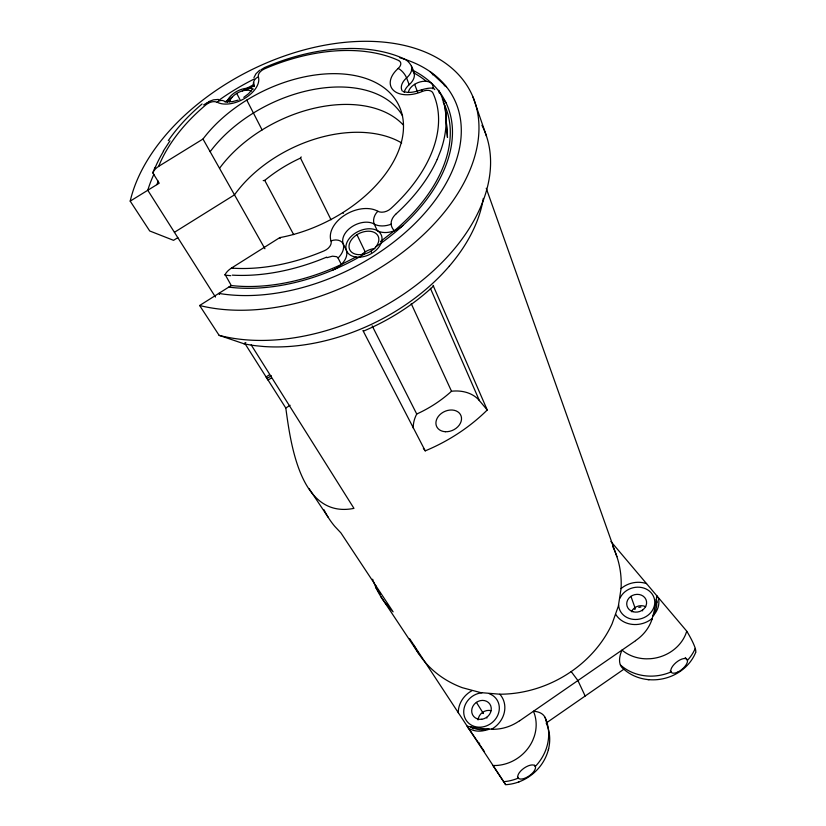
<?xml version="1.0" encoding="UTF-8"?>
<svg xmlns="http://www.w3.org/2000/svg" width="826" height="826" viewBox="0 0 826 826"><rect width="100%" height="100%" fill="white"/><g stroke="black" fill="none" stroke-linecap="round" stroke-linejoin="round"><path stroke-width="1.24" d="M612.572 546.203A111.004 94.949 -26.8 0 1 621.059 588.587L618.333 606.191L612.035 623.919A111.004 94.949 -26.8 0 1 499.802 694.212L480.649 692.601L462.323 687.697A111.004 94.949 -26.8 0 1 413.919 645.333M548.64 748.614L548.361 749.74M651.91 619.324L652.912 615.917A22.343 19.587 -15.5 0 0 658.291 597.518M652.158 618.529L650.392 619.82A23.851 20.908 -15.5 0 1 615.835 614.513M610.91 541.495L686.757 631.178L685.663 634.296A39.09 34.661 -14.2 0 1 650.444 658.714L646.448 658.838A39.09 34.661 -14.2 0 1 621.988 650.103A44.883 20.289 -39 0 0 623.857 669.225L546.182 723.029A44.16 40.206 -37.8 0 1 505.657 784.7L409.686 638.766M177.817 237.661L173.543 240.325L149.713 230.97L130.198 201.131L159.201 183.196L152.81 172.892L154.947 167.43M152.81 172.892A10.325 8.735 -32 0 1 153.357 171.715A13.092 11.068 -32.2 0 1 158.675 166.408L159.284 164.818A152.862 95.093 -26.4 0 1 205.994 104.768A8.394 4.894 -27.6 0 1 216.928 102.259A8.477 6.711 -66.5 0 1 225.333 101.928M356.068 256.958L341.345 264.475A158.076 99.461 -26.4 0 1 231.27 285.528L225.168 274.583M437.181 159.459L440.816 150.332A159.459 99.388 -26.4 0 0 440.021 92.646L438.606 90.323L438.709 91.232M253.954 77.572L255.967 73.772L259.653 70.241M163.28 151.096L169.98 140.864M252.126 89.507L248.595 93.689L243.773 97.344M484.511 751.732L467.103 726.209L470.748 726.921A26.669 23.758 -35.8 0 0 488.734 729.028L487.867 729.781M396.459 213.542C391.256 218.002 388.654 224.817 394.332 230.753L380.445 241.564M260.902 69.849L264.516 67.598M203.63 104.933L206.892 102.93M519.626 720.809L635.545 640.739M227.109 101.99L230.289 99.822M376.006 246.664L381.158 243.081A160.306 100.875 -26.4 0 0 411.42 69.58M232.22 97.096L227.697 100.091A160.306 100.875 -26.4 0 0 225.168 101.835M251.197 344.907L353.962 508.372C300.55 519.089 290.721 444.078 285.806 408.054L290.112 405.267M285.806 408.054L267.066 378.494L271.331 375.758M271.351 377.988L268.078 380.094L244.754 343.275M269.369 374.828L266.086 376.945L267.097 378.473M231.27 285.528L199.634 305.506L219.127 335.346L243.969 343.781L245.828 342.594M158.644 166.356L202.989 139.026A116.838 72.605 -26.4 0 1 340.333 73.824A116.838 72.605 -26.4 0 1 399.123 149.32A116.838 72.605 -26.4 0 1 279.766 237.62L231.404 268.099L232.911 268.202M174.42 232.302L234.491 194.843A111.469 72.678 -26.4 0 1 401.694 142.96M364.483 254.005L362.087 255.42M242.266 90.922L247.015 88.227A160.306 100.875 -26.4 0 1 253.892 84.551M361.406 255.812L358.98 257.196A160.306 100.875 -26.4 0 1 228.74 287.118M245.921 90.22L254.16 85.77M653.738 615.422L652.943 615.804A146.615 125.542 -26.8 0 0 656.36 599.191L656.784 595.732L657.702 597.497M326.879 257.712L332.496 256.184L336.657 256.69L337.979 257.836L341.345 264.475M519.069 781.84L518.491 782.057M208.307 101.743L213.459 99.853L218.363 99.409M207.099 102.858L208.555 102.476M238.167 100.101L232.374 101.65L226.778 101.804M638.797 607.409L640.935 607.027M432.566 88.145C422.582 87.38 413.392 95.124 403.336 91.397M349.202 48.486L338.959 48.879A159.459 99.461 -26.4 0 0 264.516 67.587M492.626 729.193L491.687 729.162L493.638 727.933A24.191 21.559 -36.6 0 0 499.802 694.212M491.511 729.152L488.858 729.038A22.663 20.196 -36.6 0 1 468.394 728.181M233.159 268.213L233.417 268.233A152.934 95.145 -26.4 0 0 324.215 250.815A9.571 6.381 -26.9 0 0 331.009 240.944A28.817 19.225 -25.6 0 1 345.041 214.977A28.817 19.225 -25.6 0 1 377.864 211.28A9.52 6.298 -24.5 0 0 390.76 208.617A152.934 95.145 -26.4 0 0 432.907 92.966A8.993 5.575 -22.4 0 0 422.303 91.449M230.733 275.678L224.909 275.151M649.091 679.684L647.925 679.581M404.059 58.832C409.613 61.33 412.69 67.288 413.971 72.987A158.076 99.461 -26.4 0 1 426.319 81.309M472.73 728.387L473.381 728.821M472.069 727.923L470.748 726.921A146.615 125.542 -26.8 0 0 488.734 729.028M430.098 71.635L446.474 86.844M433.092 87.701L434.786 89.59M433.072 285.362L487.247 409.985A144.767 104.861 -26.5 0 1 425.225 450.862L424.296 449.643M430.398 288.295L479.4 400.61L487.247 409.985M685.239 657.496L687.377 660.077M670.216 670.805L670.929 671.683M362.944 330.514L425.225 450.862M423.366 448.425L423.831 449.034M571.189 671.579L577.911 680.552L585.159 696.029M483.076 713.137L483.406 713.55L476.416 702.358M534.567 765.217L535.207 766.156M505.574 784.586L492.957 765.526L496.488 765.475A39.596 35.745 -37 0 0 532.749 740.333L534.185 736.658A39.596 35.745 -37 0 0 533.451 711.258A45.719 20.805 -35.4 0 1 546.131 721.418M375.964 585.81A146.615 125.542 -26.8 0 0 375.654 587.121L377.947 590.549M517.479 776.956L518.109 777.896M378.236 590.982L379.661 593.12M309.141 488.682L328.098 517.179M380.869 596.661L418.834 653.872M375.654 587.121L380.404 594.359M386.62 603.816L388.024 605.943M215.462 297.061L147.782 190.259A169.278 106.554 -26.4 0 1 153.904 174.265M219.458 294.417L218.807 293.395A169.278 106.554 -26.4 0 0 432.886 203.248A169.278 106.554 -26.4 0 0 399.898 57.789M486.555 717.402L486.937 718.021M686.943 631.467L688.399 633.955A39.276 6.422 54.6 0 1 695.729 652.261M202.989 139.026L264.919 248.74M279.766 237.62L280.2 238.435M263.205 180.626A36.561 22.539 -26.9 0 0 264.743 180.398L293.653 234.625M236.721 93.39L240.025 99.75M246.778 100.101L262.1 129.919M372.144 325.826L416.727 414.022A37.108 28.507 -25.5 0 0 413.248 428.054M301.211 156.919A36.561 22.539 -26.9 0 1 300.499 158.086L331.04 219.799M342.945 212.54L343.348 213.366M356.956 234.708L365.195 251.889M370.957 251.156L371.473 252.25M411.234 303.658L451.512 391.235A37.108 28.507 -25.5 0 1 479.4 400.61M404.151 92.44A17.614 10.862 -22.5 0 1 409.19 84.706L406.578 77.912A8.962 3.541 51 0 0 398.204 68.413A8.704 5.235 -23 0 0 398.597 60.494M414.631 84.314L417.636 92.202M373.342 581.205L375.706 587.028A119.181 98.16 -26.7 0 0 387.27 605.499L393.114 611.839L340.921 532.915L334.767 526.358A130.828 101.835 -26.6 0 1 323.988 509.735M432.318 73.7L432.731 74.836M439.019 92.161L439.339 93.028M444.171 84.717L444.584 85.863M486.246 188.276L616.908 556.693M630.94 596.331L634.946 607.616A11.987 1.766 55.1 0 1 634.347 609.123M642.38 610.156L642.628 610.858M473.009 97.024L486.493 136.176M372.991 580.213L372.66 579.222M421.57 90.333L421.477 89.797L422.303 91.438A26.587 16.2 -22.5 0 1 393.352 90.22A26.577 16.2 -22.5 0 1 398.235 68.424M657.042 602.371L656.36 599.191A26.318 23.097 -16.1 0 1 652.943 615.804M445.565 112.026L447.485 137.467L445.142 106.162M695.678 652.457A43.602 39.018 -13.4 0 1 623.857 669.225M631.477 611.746A9.891 8.725 -15.1 0 1 645.726 606.697M621.059 588.587A23.851 20.908 -15.5 0 1 646.552 583.631M695.255 648.441A45.554 40.65 -13.7 0 1 687.449 660.366M671.032 671.941A45.554 40.65 -13.7 0 1 620.388 664.92M479.638 743.359A22.034 19.814 -37.3 0 1 477.841 742.337M469.818 730.132A22.034 19.814 -37.3 0 1 469.736 729.616M478.058 719.911A10.026 8.993 -37 0 1 491.119 710.701M458.275 712.786A24.191 21.559 -36.6 0 1 471.914 690.712M535.341 766.404A10.377 4.636 -35.2 0 1 523.932 778.546A10.377 4.636 -35.2 0 1 520.679 771.05A10.377 4.636 -35.2 0 1 535.341 766.404A46.142 41.899 -37.5 0 0 544.902 717.164M518.284 778.123A46.142 41.899 -37.5 0 1 503.654 781.706M620.006 598.158A18.234 15.993 -15.5 0 1 649.35 591.044A18.234 15.993 -15.5 0 1 644.001 617.642A18.234 15.993 -15.5 0 1 618.633 604.973M489.271 693.737A18.502 16.489 -36.6 0 1 493.514 721.356A18.502 16.489 -36.6 0 1 464.842 717.742A18.502 16.489 -36.6 0 1 481.94 692.818M219.52 168.318A114.019 72.688 -26.4 0 1 403.078 124.778M156.888 184.632A160.306 100.875 -26.4 0 1 158.169 181.121M442.375 99.409A17.914 11.234 -22.3 0 1 446.246 103.209M402.861 225.519A18.946 12.669 -24.5 0 1 377.265 230.64L374.23 224.052A9.613 6.525 -62 0 1 377.895 211.249M332.919 270.019A19.05 12.813 -26.9 0 0 346.362 250.268L343.151 243.773A9.592 7.258 -17.6 0 0 331.04 240.934M226.933 102.001A16.613 9.747 -26.9 0 1 237.981 90.788A16.613 9.747 -26.9 0 1 253.365 89.074M210.155 151.705A115.619 72.657 -26.4 0 1 313.57 89.466A115.619 72.657 -26.4 0 1 402.561 115.795M408.374 92.543A12.989 8.012 -22.5 0 1 422.334 81.444A12.989 8.012 -22.5 0 1 432.896 88.816M229.483 101.856A13.712 8.043 -26.9 0 1 238.611 92.357A13.712 8.043 -26.9 0 1 251.538 90.984M402.314 91.108A17.707 10.852 -22.5 0 1 406.578 77.912A17.418 10.531 -23 0 0 411.4 66.173M411.813 70.034A17.336 10.542 -23 0 1 409.19 84.706M391.379 224.125A19.05 12.669 -24.5 0 1 374.23 224.052A19.184 12.865 -25.6 0 0 352.341 226.458A19.184 12.865 -25.6 0 0 343.151 243.773A19.163 12.824 -26.9 0 1 338.071 258.011M443.19 102.052A158.076 99.461 -26.4 0 1 394.332 230.753M253.954 82.806A16.716 9.767 -26 0 0 253.974 86.606A8.374 7.197 -14.2 0 1 258.393 76.797A8.353 4.853 -26 0 1 264.568 68.847A152.934 95.145 -26.4 0 1 398.628 60.494M258.362 76.808A25.069 14.538 -26.8 0 1 245.115 98.139A25.069 14.538 -26.8 0 1 217.062 102.166M361.912 254.46A15.508 10.593 -25.6 0 1 374.849 248.533M218.88 100.266A169.278 106.554 -26.4 0 1 254.336 78.955M437.057 159.697A159.459 99.388 -26.4 0 1 396.294 213.686M168.308 140.575A159.418 101.247 -25.8 0 1 202.071 103.962M155.247 167.42A159.48 99.089 -26.6 0 1 163.61 151.127M349.512 48.466A159.459 99.461 -26.4 0 1 404.379 58.976M225.095 274.562A14.104 10.883 -33.9 0 1 231.435 268.161M326.683 257.113A159.459 98.779 -26.1 0 1 232.312 275.141M651.993 619.335A41.713 36.664 -18.1 0 1 635.483 640.656M519.564 720.737A42.157 37.5 -33.6 0 1 492.616 729.275M264.743 180.398A110.416 72.657 -26.4 0 1 300.499 158.086M433.598 285.961A161.628 106.523 -26.4 0 1 363.44 331.133M451.512 391.235A98.924 71.573 -26.5 0 1 416.727 414.022M130.198 201.131A187.234 117.942 -26.4 0 1 359.62 41.393A187.234 117.942 -26.4 0 1 459.235 191.126A187.234 117.942 -26.4 0 1 199.634 305.506M481.94 125.294A182.401 117.973 -26.4 0 1 420.661 281.645A182.401 117.973 -26.4 0 1 219.127 335.346M243.969 343.781A165.561 108.671 -26.4 0 0 256.008 345.764L263.69 346.507A167.399 109.817 -26.4 0 0 313.312 343.348A166.532 109.28 -26.4 0 0 449.334 266.106M449.354 266.117A167.41 109.817 -26.4 0 0 471.429 233.644A165.355 108.547 -26.4 0 0 477.325 220.449A167.43 109.837 -26.4 0 0 483.303 198.416M632.933 611.694A10.026 8.797 -15.5 0 0 646.51 601.411A10.026 8.797 -15.5 0 0 630.527 596.63A10.026 8.797 -15.5 0 0 632.933 611.694M677.506 672.199A10.18 4.512 -39.5 0 0 687.056 659.458A10.18 4.512 -39.5 0 0 672.86 665.901A10.18 4.512 -39.5 0 0 677.506 672.199M481.723 719.27A10.17 9.065 -36.6 0 0 489.839 704.082A10.17 9.065 -36.6 0 0 472.875 706.292A10.17 9.065 -36.6 0 0 481.723 719.27M360.012 257.154A19.081 12.855 -25.6 0 0 381.209 234.832A19.081 12.855 -25.6 0 0 350.647 236.948A19.081 12.855 -25.6 0 0 360.012 257.154M360.683 254.635A15.735 10.604 -25.6 0 0 378.174 236.226A15.735 10.604 -25.6 0 0 352.96 237.96A15.735 10.604 -25.6 0 0 360.683 254.635M445.328 431.719A13.33 10.232 -25.5 0 0 461.115 416.036A13.33 10.232 -25.5 0 0 439.711 414.848A13.33 10.232 -25.5 0 0 445.328 431.719"/></g></svg>
